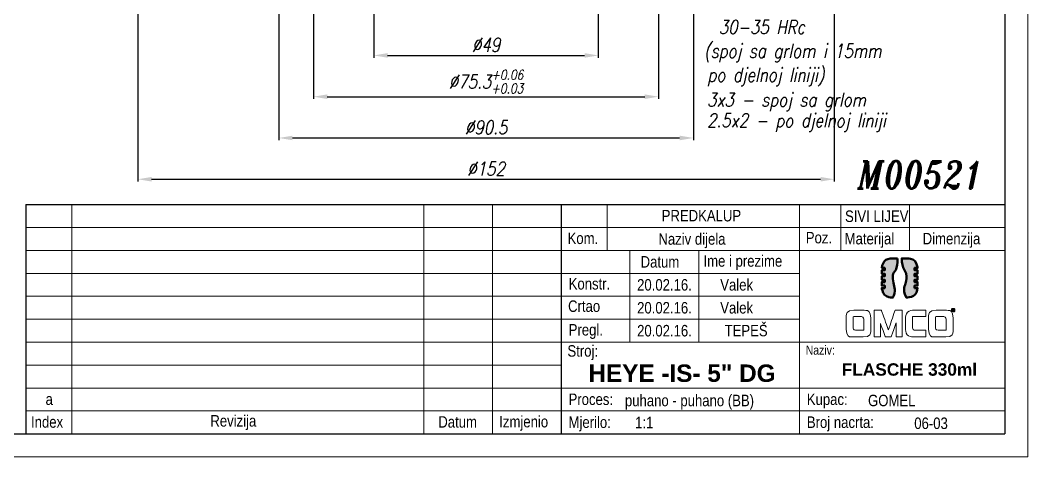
# Model space of a CAD drawing. Extents: x 176 to 1002, y 12 to 613.
# Drawn here: x 659.5 to 879.4, y 12.4 to 107.6 of the extents above; entities that cross this region are included whole.
import ezdxf

# ---------------------------------------------------------------- set-up
doc = ezdxf.new("R2010")
doc.units = 0
doc.header["$LTSCALE"] = 7
doc.header["$MEASUREMENT"] = 0
doc.layers.get('0').update_dxf_attribs({"linetype": 'CONTINUOUS', "lineweight": 15})
doc.layers.add('3', color=3, linetype='CONTINUOUS', lineweight=30)
doc.layers.add('4', color=5, linetype='CONTINUOUS', lineweight=50)
doc.styles.add('ITALICT', font='ITALICT.shx', dxfattribs={"width": 0.8, "height": 3})
doc.styles.get("Standard").update_dxf_attribs({"font": 'isocp.shx', "height": 3})
doc.styles.add('style2', font='swissc.ttf')
doc.dimstyles.get("Standard").update_dxf_attribs({"dimtxt": 3, "dimasz": 3, "dimexe": 0.5, "dimexo": 0.5, "dimgap": 0.8, "dimtad": 1, "dimdsep": 46, "dimtxsty": 'ITALICT', "dimcen": 0.09, "dimazin": 2, "dimtfac": 1, "dimtmove": 0, "dimatfit": 3, "dimfxl": 1, "dimtolj": 1, "dimtzin": 0, "dimarcsym": 0})

# ---------------------------------------------------------------- blocks, each defined once
blk = doc.blocks.new('*D31')
at = {"color": 0, "lineweight": -2, "transparency": 16777216}
for p, q in [((736.66, 132.02), (736.66, 99.39)), ((785.66, 132.02), (785.66, 99.39)), ((739.66, 99.89), (782.66, 99.89))]:
    blk.add_line(p, q, dxfattribs=at)
at = {"color": 0, "transparency": 16777216}
for points in [[(739.66, 100.39), (739.66, 99.39), (736.66, 99.89)], [(782.66, 100.39), (782.66, 99.39), (785.66, 99.89)]]:
    blk.add_solid(points, dxfattribs=at)
at = {"color": 0, "transparency": 16777216, "insert": (761.16, 102.19), "char_height": 3, "attachment_point": 5, "style": 'ITALICT'}
blk.add_mtext('\\A1;%%c49', dxfattribs=at)
blk = doc.blocks.new('*D48')
at = {"color": 0, "lineweight": -2, "transparency": 16777216}
for p, q in [((685.16, 120.72), (685.16, 72.39)), ((837.16, 120.72), (837.16, 72.39)), ((688.16, 72.89), (834.16, 72.89))]:
    blk.add_line(p, q, dxfattribs=at)
at = {"color": 0, "transparency": 16777216}
for points in [[(688.16, 73.39), (688.16, 72.39), (685.16, 72.89)], [(834.16, 73.39), (834.16, 72.39), (837.16, 72.89)]]:
    blk.add_solid(points, dxfattribs=at)
at = {"color": 0, "transparency": 16777216, "insert": (761.16, 75.19), "char_height": 3, "attachment_point": 5, "style": 'ITALICT'}
blk.add_mtext('\\A1;%%c152', dxfattribs=at)
blk = doc.blocks.new('*D56')
at = {"color": 0, "lineweight": -2, "transparency": 16777216}
for p, q in [((723.51, 117.72), (723.51, 90.39)), ((798.81, 117.72), (798.81, 90.39)), ((726.51, 90.89), (795.81, 90.89))]:
    blk.add_line(p, q, dxfattribs=at)
at = {"color": 0, "transparency": 16777216}
for points in [[(726.51, 91.39), (726.51, 90.39), (723.51, 90.89)], [(795.81, 91.39), (795.81, 90.39), (798.81, 90.89)]]:
    blk.add_solid(points, dxfattribs=at)
at = {"color": 0, "transparency": 16777216, "insert": (761.16, 94.18), "char_height": 3, "attachment_point": 5, "style": 'ITALICT'}
blk.add_mtext('\\A1;%%c75.3{}{\\H0.71x;\\C3;\\S+0.06^ +0.03;}', dxfattribs=at)
blk = doc.blocks.new('*D57')
at = {"color": 0, "lineweight": -2, "transparency": 16777216}
for p, q in [((715.91, 127.71), (715.91, 81.39)), ((806.41, 127.71), (806.41, 81.39)), ((718.91, 81.89), (803.41, 81.89))]:
    blk.add_line(p, q, dxfattribs=at)
at = {"color": 0, "transparency": 16777216}
for points in [[(718.91, 82.39), (718.91, 81.39), (715.91, 81.89)], [(803.41, 82.39), (803.41, 81.39), (806.41, 81.89)]]:
    blk.add_solid(points, dxfattribs=at)
at = {"color": 0, "transparency": 16777216, "insert": (761.16, 84.19), "char_height": 3, "attachment_point": 5, "style": 'ITALICT'}
blk.add_mtext('\\A1;%%c90.5', dxfattribs=at)

msp = doc.modelspace()

# ---------------------------------------------------------------- hatches: boundary and pattern name
at = {"layer": '4'}
h = msp.add_hatch(color=142, dxfattribs=at)
edge = h.paths.add_edge_path()
edge.add_spline(control_points=[(847.5353, 49.1713), (847.5353, 49.1713), (847.5353, 49.1713), (847.5353, 49.1713), (847.5353, 49.1713), (847.7579, 47.2017), (849.4978, 47.1003), (849.755, 47.1003), (849.755, 47.1003), (849.755, 47.1003), (849.948, 47.1004), (849.948, 47.1004), (849.948, 47.1004), (850.8616, 48.414), (849.9413, 50.3287), (849.9413, 51.6976), (849.9413, 51.6976), (849.9413, 52.7724), (850.8878, 53.0602), (850.9915, 55.6396), (850.9915, 55.6396), (849.8995, 55.6396), (849.8995, 55.6396), (849.8995, 55.6396), (848.0564, 55.6396), (847.6361, 54.2178), (847.5402, 53.5686)], knot_values=[0.8095238, 0.8095238, 0.8095238, 0.8095238, 0.80952381, 0.80952381, 0.80952381, 0.80952381, 0.85714286, 0.85714286, 0.85714286, 0.85714286, 0.9047619, 0.9047619, 0.9047619, 0.90476191, 0.95238095, 0.95238095, 0.95238095, 0.95238095, 1, 1, 1, 1.04761905, 1.04761905, 1.04761905, 1.04761905, 1.0952381, 1.0952381, 1.0952381, 1.0952381], degree=3, periodic=0)
edge.add_spline(control_points=[(847.5402, 53.5686), (847.5402, 53.5686), (848.1651, 53.5686), (848.1651, 53.5686)], knot_values=[0.0952381, 0.0952381, 0.0952381, 0.0952381, 0.14285714, 0.14285714, 0.14285714, 0.14285714], degree=3, periodic=0)
edge.add_spline(control_points=[(848.1651, 53.5686), (848.1651, 53.5686), (848.1651, 53.5686), (848.1651, 53.5686), (848.1651, 53.5686), (848.1651, 53.5686), (848.1651, 53.0457), (848.1651, 53.0457)], knot_values=[0.14285714, 0.14285714, 0.14285714, 0.14285714, 0.14285714, 0.14285714, 0.14285714, 0.14285714, 0.19047619, 0.19047619, 0.19047619, 0.19047619], degree=3, periodic=0)
edge.add_spline(control_points=[(848.1651, 53.0457), (848.1651, 53.0457), (848.1651, 53.0457), (848.1651, 53.0457), (848.1651, 53.0457), (848.1651, 53.0457), (847.5115, 53.0457), (847.5115, 53.0457)], knot_values=[0.19047619, 0.19047619, 0.19047619, 0.19047619, 0.19047619, 0.19047619, 0.19047619, 0.19047619, 0.23809523, 0.23809523, 0.23809523, 0.23809523], degree=3, periodic=0)
edge.add_spline(control_points=[(847.5115, 53.0457), (847.5115, 53.0457), (847.5115, 53.0457), (847.5115, 53.0457), (847.5115, 53.0457), (847.5115, 53.0457), (847.5115, 52.2772), (847.5115, 52.2772)], knot_values=[0.23809523, 0.23809523, 0.23809523, 0.23809523, 0.23809524, 0.23809524, 0.23809524, 0.23809524, 0.28571428, 0.28571428, 0.28571428, 0.28571428], degree=3, periodic=0)
edge.add_spline(control_points=[(847.5115, 52.2772), (847.5115, 52.2772), (847.5115, 52.2772), (847.5115, 52.2772), (847.5115, 52.2772), (847.5115, 52.2772), (848.1651, 52.2772), (848.1651, 52.2772)], knot_values=[0.28571428, 0.28571428, 0.28571428, 0.28571428, 0.28571429, 0.28571429, 0.28571429, 0.28571429, 0.33333333, 0.33333333, 0.33333333, 0.33333333], degree=3, periodic=0)
edge.add_spline(control_points=[(848.1651, 52.2772), (848.1651, 52.2772), (848.1651, 52.2772), (848.1651, 52.2772), (848.1651, 52.2772), (848.1651, 52.2772), (848.1651, 51.7542), (848.1651, 51.7542)], knot_values=[0.33333333, 0.33333333, 0.33333333, 0.33333333, 0.33333333, 0.33333333, 0.33333333, 0.33333333, 0.38095238, 0.38095238, 0.38095238, 0.38095238], degree=3, periodic=0)
edge.add_spline(control_points=[(848.1651, 51.7542), (848.1651, 51.7542), (848.1651, 51.7542), (848.1651, 51.7542), (848.1651, 51.7542), (848.1651, 51.7542), (847.5115, 51.7542), (847.5115, 51.7542)], knot_values=[0.38095238, 0.38095238, 0.38095238, 0.38095238, 0.38095238, 0.38095238, 0.38095238, 0.38095238, 0.42857143, 0.42857143, 0.42857143, 0.42857143], degree=3, periodic=0)
edge.add_spline(control_points=[(847.5115, 51.7542), (847.5115, 51.7542), (847.5115, 51.7542), (847.5115, 51.7542), (847.5115, 51.7542), (847.5115, 51.7542), (847.5115, 50.9857), (847.5115, 50.9857)], knot_values=[0.42857143, 0.42857143, 0.42857143, 0.42857143, 0.42857143, 0.42857143, 0.42857143, 0.42857143, 0.47619047, 0.47619047, 0.47619047, 0.47619047], degree=3, periodic=0)
edge.add_spline(control_points=[(847.5115, 50.9857), (847.5115, 50.9857), (847.5115, 50.9857), (847.5115, 50.9857), (847.5115, 50.9857), (847.5115, 50.9857), (848.1651, 50.9857), (848.1651, 50.9857)], knot_values=[0.47619047, 0.47619047, 0.47619047, 0.47619047, 0.47619048, 0.47619048, 0.47619048, 0.47619048, 0.52380952, 0.52380952, 0.52380952, 0.52380952], degree=3, periodic=0)
edge.add_spline(control_points=[(848.1651, 50.9857), (848.1651, 50.9857), (848.1651, 50.9857), (848.1651, 50.9857), (848.1651, 50.9857), (848.1651, 50.9857), (848.1651, 50.4628), (848.1651, 50.4628)], knot_values=[0.52380952, 0.52380952, 0.52380952, 0.52380952, 0.52380952, 0.52380952, 0.52380952, 0.52380952, 0.57142857, 0.57142857, 0.57142857, 0.57142857], degree=3, periodic=0)
edge.add_spline(control_points=[(848.1651, 50.4628), (848.1651, 50.4628), (848.1651, 50.4628), (848.1651, 50.4628), (848.1651, 50.4628), (848.1651, 50.4628), (847.5115, 50.4628), (847.5115, 50.4628)], knot_values=[0.57142857, 0.57142857, 0.57142857, 0.57142857, 0.57142857, 0.57142857, 0.57142857, 0.57142857, 0.61904761, 0.61904761, 0.61904761, 0.61904761], degree=3, periodic=0)
edge.add_spline(control_points=[(847.5115, 50.4628), (847.5115, 50.4628), (847.5115, 50.4628), (847.5115, 50.4628), (847.5115, 50.4628), (847.5115, 50.4628), (847.5115, 49.6942), (847.5115, 49.6942)], knot_values=[0.61904761, 0.61904761, 0.61904761, 0.61904761, 0.61904762, 0.61904762, 0.61904762, 0.61904762, 0.66666666, 0.66666666, 0.66666666, 0.66666666], degree=3, periodic=0)
edge.add_spline(control_points=[(847.5115, 49.6942), (847.5115, 49.6942), (847.5115, 49.6942), (847.5115, 49.6942), (847.5115, 49.6942), (847.5115, 49.6942), (848.1651, 49.6942), (848.1651, 49.6942)], knot_values=[0.66666666, 0.66666666, 0.66666666, 0.66666666, 0.66666667, 0.66666667, 0.66666667, 0.66666667, 0.71428571, 0.71428571, 0.71428571, 0.71428571], degree=3, periodic=0)
edge.add_spline(control_points=[(848.1651, 49.6942), (848.1651, 49.6942), (848.1651, 49.6942), (848.1651, 49.6942), (848.1651, 49.6942), (848.1651, 49.6942), (848.1651, 49.1713), (848.1651, 49.1713)], knot_values=[0.71428571, 0.71428571, 0.71428571, 0.71428571, 0.71428571, 0.71428571, 0.71428571, 0.71428572, 0.76190476, 0.76190476, 0.76190476, 0.76190476], degree=3, periodic=0)
edge.add_spline(control_points=[(848.1651, 49.1713), (848.1651, 49.1713), (848.1651, 49.1713), (848.1651, 49.1713), (848.1651, 49.1713), (848.1651, 49.1713), (847.5353, 49.1713), (847.5353, 49.1713)], knot_values=[0.76190476, 0.76190476, 0.76190476, 0.76190476, 0.76190476, 0.76190476, 0.76190476, 0.76190476, 0.8095238, 0.8095238, 0.8095238, 0.8095238], degree=3, periodic=0)
h = msp.add_hatch(color=253, dxfattribs=at)
edge = h.paths.add_edge_path()
edge.add_spline(control_points=[(854.7028, 50.9857), (854.7028, 50.9857), (854.7028, 50.9857), (854.7028, 50.9857), (854.7028, 50.9857), (854.7028, 50.9857), (855.3565, 50.9857), (855.3565, 50.9857)], knot_values=[0.23809524, 0.23809524, 0.23809524, 0.23809524, 0.23809524, 0.23809524, 0.23809524, 0.23809524, 0.28571428, 0.28571428, 0.28571428, 0.28571428], degree=3, periodic=0)
edge.add_spline(control_points=[(855.3565, 50.9857), (855.3565, 50.9857), (855.3565, 50.9857), (855.3565, 50.9857), (855.3565, 50.9857), (855.3565, 50.9857), (855.3565, 51.7542), (855.3565, 51.7542)], knot_values=[0.28571428, 0.28571428, 0.28571428, 0.28571428, 0.28571429, 0.28571429, 0.28571429, 0.28571429, 0.33333333, 0.33333333, 0.33333333, 0.33333333], degree=3, periodic=0)
edge.add_spline(control_points=[(855.3565, 51.7542), (855.3565, 51.7542), (855.3565, 51.7542), (855.3565, 51.7542), (855.3565, 51.7542), (855.3565, 51.7542), (854.7028, 51.7542), (854.7028, 51.7542)], knot_values=[0.33333333, 0.33333333, 0.33333333, 0.33333333, 0.33333333, 0.33333333, 0.33333333, 0.33333333, 0.38095237, 0.38095237, 0.38095237, 0.38095237], degree=3, periodic=0)
edge.add_spline(control_points=[(854.7028, 51.7542), (854.7028, 51.7542), (854.7028, 51.7542), (854.7028, 51.7542), (854.7028, 51.7542), (854.7028, 51.7542), (854.7028, 52.2772), (854.7028, 52.2772)], knot_values=[0.38095237, 0.38095237, 0.38095237, 0.38095237, 0.38095238, 0.38095238, 0.38095238, 0.38095238, 0.42857143, 0.42857143, 0.42857143, 0.42857143], degree=3, periodic=0)
edge.add_spline(control_points=[(854.7028, 52.2772), (854.7028, 52.2772), (854.7028, 52.2772), (854.7028, 52.2772), (854.7028, 52.2772), (854.7028, 52.2772), (855.3565, 52.2772), (855.3565, 52.2772)], knot_values=[0.42857143, 0.42857143, 0.42857143, 0.42857143, 0.42857143, 0.42857143, 0.42857143, 0.42857143, 0.47619047, 0.47619047, 0.47619047, 0.47619047], degree=3, periodic=0)
edge.add_spline(control_points=[(855.3565, 52.2772), (855.3565, 52.2772), (855.3565, 52.2772), (855.3565, 52.2772), (855.3565, 52.2772), (855.3565, 52.2772), (855.3565, 53.0457), (855.3565, 53.0457)], knot_values=[0.47619047, 0.47619047, 0.47619047, 0.47619047, 0.47619048, 0.47619048, 0.47619048, 0.47619048, 0.52380952, 0.52380952, 0.52380952, 0.52380952], degree=3, periodic=0)
edge.add_spline(control_points=[(855.3565, 53.0457), (855.3565, 53.0457), (855.3565, 53.0457), (855.3565, 53.0457), (855.3565, 53.0457), (855.3565, 53.0457), (854.7028, 53.0457), (854.7028, 53.0457)], knot_values=[0.52380952, 0.52380952, 0.52380952, 0.52380952, 0.52380952, 0.52380952, 0.52380952, 0.52380952, 0.57142857, 0.57142857, 0.57142857, 0.57142857], degree=3, periodic=0)
edge.add_spline(control_points=[(854.7028, 53.0457), (854.7028, 53.0457), (854.7028, 53.0457), (854.7028, 53.0457), (854.7028, 53.0457), (854.7028, 53.0457), (854.7028, 53.5686), (854.7028, 53.5686)], knot_values=[0.57142857, 0.57142857, 0.57142857, 0.57142857, 0.57142857, 0.57142857, 0.57142857, 0.57142857, 0.61904761, 0.61904761, 0.61904761, 0.61904761], degree=3, periodic=0)
edge.add_spline(control_points=[(854.7028, 53.5686), (854.7028, 53.5686), (854.7028, 53.5686), (854.7028, 53.5686), (854.7028, 53.5686), (854.7028, 53.5686), (855.3307, 53.5686), (855.3307, 53.5686)], knot_values=[0.61904761, 0.61904761, 0.61904761, 0.61904761, 0.61904762, 0.61904762, 0.61904762, 0.61904762, 0.66666666, 0.66666666, 0.66666666, 0.66666666], degree=3, periodic=0)
edge.add_spline(control_points=[(855.3307, 53.5686), (855.3307, 53.5686), (855.3307, 53.5686), (855.3307, 53.5686), (855.3307, 53.5686), (855.1008, 55.5252), (853.3695, 55.6396), (853.113, 55.6396), (853.113, 55.6396), (853.113, 55.6396), (851.8761, 55.6396), (851.8761, 55.6396)], knot_values=[0.66666666, 0.66666666, 0.66666666, 0.66666666, 0.66666667, 0.66666667, 0.66666667, 0.66666667, 0.71428571, 0.71428571, 0.71428571, 0.71428572, 0.76190476, 0.76190476, 0.76190476, 0.76190476], degree=3, periodic=0)
edge.add_spline(control_points=[(851.8761, 55.6396), (851.8761, 55.6396), (851.8761, 55.6396), (851.8761, 55.6396), (851.8761, 55.6396), (851.9799, 53.0602), (852.9268, 52.7724), (852.9268, 51.6976), (852.9268, 51.6976), (852.9268, 50.3287), (852.0064, 48.414), (852.92, 47.1003), (852.92, 47.1003), (852.92, 47.1003), (852.9827, 47.1004), (852.9827, 47.1004), (852.9827, 47.1004), (854.8258, 47.1004), (855.2375, 48.522), (855.3296, 49.1713)], knot_values=[0.76190476, 0.76190476, 0.76190476, 0.76190476, 0.76190476, 0.76190476, 0.76190476, 0.76190476, 0.80952381, 0.80952381, 0.80952381, 0.80952381, 0.85714286, 0.85714286, 0.85714286, 0.85714286, 0.9047619, 0.9047619, 0.9047619, 0.90476191, 0.95238095, 0.95238095, 0.95238095, 0.95238095], degree=3, periodic=0)
edge.add_spline(control_points=[(855.3296, 49.1713), (855.3296, 49.1713), (854.7028, 49.1713), (854.7028, 49.1713), (854.7028, 49.1713), (854.7028, 49.6942), (854.7028, 49.6942)], knot_values=[0.95238095, 0.95238095, 0.95238095, 0.95238095, 1, 1, 1, 1.04761905, 1.04761905, 1.04761905, 1.04761905], degree=3, periodic=0)
edge.add_spline(control_points=[(854.7028, 49.6942), (854.7028, 49.6942), (854.7028, 49.6942), (854.7028, 49.6942), (854.7028, 49.6942), (854.7028, 49.6942), (855.3565, 49.6942), (855.3565, 49.6942)], knot_values=[0.04761905, 0.04761905, 0.04761905, 0.04761905, 0.04761905, 0.04761905, 0.04761905, 0.04761905, 0.09523809, 0.09523809, 0.09523809, 0.09523809], degree=3, periodic=0)
edge.add_spline(control_points=[(855.3565, 49.6942), (855.3565, 49.6942), (855.3565, 49.6942), (855.3565, 49.6942), (855.3565, 49.6942), (855.3565, 49.6942), (855.3565, 50.4628), (855.3565, 50.4628)], knot_values=[0.09523809, 0.09523809, 0.09523809, 0.09523809, 0.0952381, 0.0952381, 0.0952381, 0.0952381, 0.14285714, 0.14285714, 0.14285714, 0.14285714], degree=3, periodic=0)
edge.add_spline(control_points=[(855.3565, 50.4628), (855.3565, 50.4628), (855.3565, 50.4628), (855.3565, 50.4628), (855.3565, 50.4628), (855.3565, 50.4628), (854.7028, 50.4628), (854.7028, 50.4628)], knot_values=[0.14285714, 0.14285714, 0.14285714, 0.14285714, 0.14285714, 0.14285714, 0.14285714, 0.14285714, 0.19047619, 0.19047619, 0.19047619, 0.19047619], degree=3, periodic=0)
edge.add_spline(control_points=[(854.7028, 50.4628), (854.7028, 50.4628), (854.7028, 50.4628), (854.7028, 50.4628), (854.7028, 50.4628), (854.7028, 50.4628), (854.7028, 50.9857), (854.7028, 50.9857)], knot_values=[0.19047619, 0.19047619, 0.19047619, 0.19047619, 0.19047619, 0.19047619, 0.19047619, 0.19047619, 0.23809524, 0.23809524, 0.23809524, 0.23809524], degree=3, periodic=0)

# ---------------------------------------------------------------- linework, layer by layer
for p, q in [((879.4079, 612.9628), (879.4079, 12.3608)), ((670.7242, 67.3608), (670.7242, 17.3608)), ((747.5661, 67.3608), (747.5661, 17.3608)), ((762.5661, 67.3608), (762.5661, 17.3608)), ((787.5661, 67.3608), (787.5661, 57.3608)), ((829.5661, 67.3608), (829.5661, 17.3608)), ((838.5661, 67.3608), (838.5661, 57.3608)), ((853.5661, 67.3608), (853.5661, 57.3608)), ((660.7242, 62.3608), (874.4079, 62.3608)), ((874.4079, 57.3608), (660.7242, 57.3608)), ((792.5661, 57.3608), (792.5661, 37.3608)), ((807.5661, 57.3608), (807.5661, 37.3608)), ((660.7242, 52.3608), (829.5661, 52.3608)), ((660.7242, 47.3608), (829.5661, 47.3608)), ((660.7242, 42.3608), (829.5661, 42.3608)), ((660.7242, 37.3608), (874.4079, 37.3608)), ((777.5661, 32.3608), (660.7242, 32.3608)), ((660.7242, 27.3608), (874.4079, 27.3608)), ((660.7242, 22.3608), (874.4079, 22.3608)), ((459.4079, 12.3608), (879.4079, 12.3608))]:
    msp.add_line(p, q)
for points, knots in [([(843.5008, 38.5001), (843.5008, 38.5001), (841.3031, 38.5001), (841.3031, 38.5001), (841.3031, 38.5001), (841.1159, 38.5001), (839.7756, 38.5787), (839.7756, 40.205), (839.7756, 40.205), (839.7756, 40.205), (839.7756, 42.6884), (839.7756, 42.6884), (839.7756, 42.6884), (839.7756, 42.6884), (839.7756, 44.3144), (841.4016, 44.3144), (841.4016, 44.3144), (841.4016, 44.3144), (843.5894, 44.3144), (843.5894, 44.3144), (843.5894, 44.3144), (843.7767, 44.3144), (845.117, 44.2257), (845.117, 42.5996), (845.117, 42.5996), (845.117, 42.5996), (845.117, 40.1262), (845.117, 40.1262), (845.117, 40.1262), (845.117, 40.1262), (845.1268, 38.5001), (843.5008, 38.5001)], [0, 0, 0, 0, 0.125, 0.125, 0.125, 0.1875, 0.25, 0.25, 0.25, 0.3125, 0.375, 0.375, 0.375, 0.4375, 0.5, 0.5, 0.5, 0.5625, 0.625, 0.625, 0.625, 0.6875, 0.75, 0.75, 0.75, 0.8125, 0.875, 0.875, 0.875, 0.9375, 1, 1, 1, 1]), ([(850.6553, 38.5001), (850.6553, 38.5001), (850.6553, 41.5452), (850.6553, 41.5452), (850.6553, 41.5452), (850.6553, 41.5452), (849.5911, 38.5001), (849.5911, 38.5001), (849.5911, 38.5001), (849.5911, 38.5001), (848.3099, 38.5001), (848.3099, 38.5001), (848.3099, 38.5001), (848.3099, 38.5001), (847.226, 41.4074), (847.226, 41.4074), (847.226, 41.4074), (847.226, 41.4074), (847.226, 38.5001), (847.226, 38.5001), (847.226, 38.5001), (847.226, 38.5001), (845.856, 38.5001), (845.856, 38.5001), (845.856, 38.5001), (845.856, 38.5001), (845.856, 44.3144), (845.856, 44.3144), (845.856, 44.3144), (845.856, 44.3144), (847.4426, 44.3144), (847.4426, 44.3144), (847.4426, 44.3144), (847.4426, 44.3144), (848.97, 40.0275), (848.97, 40.0275), (848.97, 40.0275), (848.97, 40.0275), (850.4287, 44.3144), (850.4287, 44.3144), (850.4287, 44.3144), (850.4287, 44.3144), (851.9859, 44.3144), (851.9859, 44.3144), (851.9859, 44.3144), (851.9859, 44.3144), (851.9859, 38.5001), (851.9859, 38.5001), (851.9859, 38.5001), (851.9859, 38.5001), (850.6553, 38.5001), (850.6553, 38.5001)], [0, 0, 0, 0, 0.07692308, 0.07692308, 0.07692308, 0.11538462, 0.15384615, 0.15384615, 0.15384615, 0.19230769, 0.23076923, 0.23076923, 0.23076923, 0.26923077, 0.30769231, 0.30769231, 0.30769231, 0.34615385, 0.38461538, 0.38461538, 0.38461538, 0.42307692, 0.46153846, 0.46153846, 0.46153846, 0.5, 0.53846154, 0.53846154, 0.53846154, 0.57692308, 0.61538462, 0.61538462, 0.61538462, 0.65384615, 0.69230769, 0.69230769, 0.69230769, 0.73076923, 0.76923077, 0.76923077, 0.76923077, 0.80769231, 0.84615385, 0.84615385, 0.84615385, 0.88461538, 0.92307692, 0.92307692, 0.92307692, 0.96153846, 1, 1, 1, 1]), ([(857.1106, 39.9781), (857.1106, 39.9781), (854.7746, 39.9781), (854.7746, 39.9781), (854.7746, 39.9781), (854.203, 39.9781), (854.203, 40.6386), (854.203, 40.6386), (854.203, 40.6386), (854.203, 40.6386), (854.203, 42.7376), (854.203, 42.7376), (854.203, 42.7376), (854.203, 42.9248), (854.3903, 42.9347), (854.3903, 42.9347), (854.3903, 42.9347), (854.3903, 42.9347), (857.1106, 42.9347), (857.1106, 42.9347), (857.1106, 42.9347), (857.1106, 42.9347), (857.1106, 44.3144), (857.1106, 44.3144), (857.1106, 44.3144), (857.1106, 44.3144), (854.3511, 44.3144), (854.3511, 44.3144), (854.3511, 44.3144), (852.725, 44.3144), (852.725, 42.6884), (852.725, 42.6884), (852.725, 42.6884), (852.725, 42.6884), (852.725, 40.205), (852.725, 40.205), (852.725, 40.205), (852.725, 38.5787), (854.0652, 38.5001), (854.2523, 38.5001), (854.2523, 38.5001), (854.2523, 38.5001), (857.1106, 38.5001), (857.1106, 38.5001), (857.1106, 38.5001), (857.1106, 38.5001), (857.1106, 39.9781), (857.1106, 39.9781)], [0, 0, 0, 0, 0.08333333, 0.08333333, 0.08333333, 0.125, 0.16666667, 0.16666667, 0.16666667, 0.20833333, 0.25, 0.25, 0.25, 0.29166667, 0.33333333, 0.33333333, 0.33333333, 0.375, 0.41666667, 0.41666667, 0.41666667, 0.45833333, 0.5, 0.5, 0.5, 0.54166667, 0.58333333, 0.58333333, 0.58333333, 0.625, 0.66666667, 0.66666667, 0.66666667, 0.70833333, 0.75, 0.75, 0.75, 0.79166667, 0.83333333, 0.83333333, 0.83333333, 0.875, 0.91666667, 0.91666667, 0.91666667, 0.95833333, 1, 1, 1, 1]), ([(861.476, 38.5001), (861.476, 38.5001), (859.2784, 38.5001), (859.2784, 38.5001), (859.2784, 38.5001), (859.0912, 38.5001), (857.7511, 38.5787), (857.7511, 40.205), (857.7511, 40.205), (857.7511, 40.205), (857.7511, 42.6884), (857.7511, 42.6884), (857.7511, 42.6884), (857.7511, 42.6884), (857.7511, 44.3144), (859.377, 44.3144), (859.377, 44.3144), (859.377, 44.3144), (861.5648, 44.3144), (861.5648, 44.3144), (861.5648, 44.3144), (861.752, 44.3144), (863.0923, 44.2257), (863.0923, 42.5996), (863.0923, 42.5996), (863.0923, 42.5996), (863.0923, 40.1262), (863.0923, 40.1262), (863.0923, 40.1262), (863.0923, 40.1262), (863.102, 38.5001), (861.476, 38.5001)], [0, 0, 0, 0, 0.125, 0.125, 0.125, 0.1875, 0.25, 0.25, 0.25, 0.3125, 0.375, 0.375, 0.375, 0.4375, 0.5, 0.5, 0.5, 0.5625, 0.625, 0.625, 0.625, 0.6875, 0.75, 0.75, 0.75, 0.8125, 0.875, 0.875, 0.875, 0.9375, 1, 1, 1, 1]), ([(863.1155, 43.9454), (862.899, 43.9454), (862.7233, 44.1213), (862.7233, 44.3376), (862.7233, 44.3376), (862.7233, 44.5541), (862.899, 44.7299), (863.1155, 44.7299), (863.1155, 44.7299), (863.3319, 44.7299), (863.5077, 44.5541), (863.5077, 44.3376), (863.5077, 44.3376), (863.5077, 44.1213), (863.3319, 43.9454), (863.1155, 43.9454)], [0, 0, 0, 0, 0.25, 0.25, 0.25, 0.375, 0.5, 0.5, 0.5, 0.625, 0.75, 0.75, 0.75, 0.875, 1, 1, 1, 1]), ([(863.1155, 44.6435), (862.9478, 44.6435), (862.8098, 44.5054), (862.8098, 44.3376), (862.8098, 44.3376), (862.8098, 44.17), (862.9478, 44.0321), (863.1155, 44.0321), (863.1155, 44.0321), (863.2833, 44.0321), (863.4213, 44.17), (863.4213, 44.3376), (863.4213, 44.3376), (863.4213, 44.5054), (863.2833, 44.6435), (863.1155, 44.6435)], [0, 0, 0, 0, 0.25, 0.25, 0.25, 0.375, 0.5, 0.5, 0.5, 0.625, 0.75, 0.75, 0.75, 0.875, 1, 1, 1, 1]), ([(863.2047, 44.2701), (863.2047, 44.2701), (863.286, 44.1458), (863.286, 44.1458), (863.286, 44.1458), (863.286, 44.1458), (863.1777, 44.1458), (863.1777, 44.1458), (863.1777, 44.1458), (863.1777, 44.1458), (863.1101, 44.2566), (863.1101, 44.2566), (863.1101, 44.2566), (863.1101, 44.2566), (863.0667, 44.2566), (863.0667, 44.2566), (863.0667, 44.2566), (863.0667, 44.2566), (863.0667, 44.1458), (863.0667, 44.1458), (863.0667, 44.1458), (863.0667, 44.1458), (862.9694, 44.1458), (862.9694, 44.1458), (862.9694, 44.1458), (862.9694, 44.1458), (862.9694, 44.5433), (862.9694, 44.5433), (862.9694, 44.5433), (862.9694, 44.5433), (863.1425, 44.5433), (863.1425, 44.5433), (863.1425, 44.5433), (863.175, 44.5433), (863.2941, 44.5433), (863.2941, 44.4), (863.2941, 44.4), (863.2941, 44.3244), (863.2482, 44.2866), (863.2047, 44.2701)], [0, 0, 0, 0, 0.1, 0.1, 0.1, 0.15, 0.2, 0.2, 0.2, 0.25, 0.3, 0.3, 0.3, 0.35, 0.4, 0.4, 0.4, 0.45, 0.5, 0.5, 0.5, 0.55, 0.6, 0.6, 0.6, 0.65, 0.7, 0.7, 0.7, 0.75, 0.8, 0.8, 0.8, 0.85, 0.9, 0.9, 0.9, 0.95, 1, 1, 1, 1]), ([(863.1182, 44.4595), (863.1182, 44.4595), (863.0667, 44.4595), (863.0667, 44.4595), (863.0667, 44.4595), (863.0667, 44.4595), (863.0667, 44.3352), (863.0667, 44.3352), (863.0667, 44.3352), (863.0667, 44.3352), (863.1182, 44.3352), (863.1182, 44.3352), (863.1182, 44.3352), (863.1696, 44.3352), (863.1911, 44.3541), (863.1911, 44.4), (863.1911, 44.4), (863.1911, 44.446), (863.1696, 44.4595), (863.1182, 44.4595)], [0, 0, 0, 0, 0.2, 0.2, 0.2, 0.3, 0.4, 0.4, 0.4, 0.5, 0.6, 0.6, 0.6, 0.7, 0.8, 0.8, 0.8, 0.9, 1, 1, 1, 1]), ([(843.6387, 42.2647), (843.6387, 42.2647), (843.6387, 42.9347), (843.0671, 42.9347), (843.0671, 42.9347), (843.0671, 42.9347), (841.4411, 42.9347), (841.4411, 42.9347), (841.4411, 42.9347), (841.4411, 42.9347), (841.2539, 42.9248), (841.2539, 42.7376), (841.2539, 42.7376), (841.2539, 42.7376), (841.2539, 40.6386), (841.2539, 40.6386), (841.2539, 40.6386), (841.2539, 40.6386), (841.2539, 39.9781), (841.8255, 39.9781), (841.8255, 39.9781), (841.8255, 39.9781), (843.4515, 39.9781), (843.4515, 39.9781), (843.4515, 39.9781), (843.4515, 39.9781), (843.6387, 39.9781), (843.6387, 40.1655), (843.6387, 40.1655), (843.6387, 40.1655), (843.6387, 42.2647), (843.6387, 42.2647)], [0, 0, 0, 0, 0.125, 0.125, 0.125, 0.1875, 0.25, 0.25, 0.25, 0.3125, 0.375, 0.375, 0.375, 0.4375, 0.5, 0.5, 0.5, 0.5625, 0.625, 0.625, 0.625, 0.6875, 0.75, 0.75, 0.75, 0.8125, 0.875, 0.875, 0.875, 0.9375, 1, 1, 1, 1]), ([(861.614, 42.2647), (861.614, 42.2647), (861.614, 42.9347), (861.0423, 42.9347), (861.0423, 42.9347), (861.0423, 42.9347), (859.4165, 42.9347), (859.4165, 42.9347), (859.4165, 42.9347), (859.4165, 42.9347), (859.229, 42.9248), (859.229, 42.7376), (859.229, 42.7376), (859.229, 42.7376), (859.229, 40.6386), (859.229, 40.6386), (859.229, 40.6386), (859.229, 40.6386), (859.229, 39.9781), (859.8008, 39.9781), (859.8008, 39.9781), (859.8008, 39.9781), (861.4268, 39.9781), (861.4268, 39.9781), (861.4268, 39.9781), (861.4268, 39.9781), (861.614, 39.9781), (861.614, 40.1655), (861.614, 40.1655), (861.614, 40.1655), (861.614, 42.2647), (861.614, 42.2647)], [0, 0, 0, 0, 0.125, 0.125, 0.125, 0.1875, 0.25, 0.25, 0.25, 0.3125, 0.375, 0.375, 0.375, 0.4375, 0.5, 0.5, 0.5, 0.5625, 0.625, 0.625, 0.625, 0.6875, 0.75, 0.75, 0.75, 0.8125, 0.875, 0.875, 0.875, 0.9375, 1, 1, 1, 1])]:
    msp.add_open_spline(points, degree=3, knots=knots)
at = {"layer": '3'}
for p, q in [((874.4079, 607.9628), (874.4079, 17.3608)), ((660.7242, 67.3608), (874.4079, 67.3608)), ((660.7242, 67.3608), (660.7242, 17.3608)), ((777.5661, 67.3608), (777.5661, 17.3608)), ((874.4079, 67.3608), (874.4079, 17.3608)), ((479.4079, 17.3608), (874.4079, 17.3608)), ((660.7242, 17.3608), (874.4079, 17.3608))]:
    msp.add_line(p, q, dxfattribs=at)
at = {"layer": '4', "color": 142}
msp.add_open_spline([(850.9915, 55.6396), (850.9915, 55.6396), (849.8995, 55.6396), (849.8995, 55.6396), (849.8995, 55.6396), (848.0564, 55.6396), (847.6361, 54.2178), (847.5402, 53.5686), (847.5402, 53.5686), (847.5402, 53.5686), (848.1651, 53.5686), (848.1651, 53.5686), (848.1651, 53.5686), (848.1651, 53.5686), (848.1651, 53.0457), (848.1651, 53.0457), (848.1651, 53.0457), (848.1651, 53.0457), (847.5115, 53.0457), (847.5115, 53.0457), (847.5115, 53.0457), (847.5115, 53.0457), (847.5115, 52.2772), (847.5115, 52.2772), (847.5115, 52.2772), (847.5115, 52.2772), (848.1651, 52.2772), (848.1651, 52.2772), (848.1651, 52.2772), (848.1651, 52.2772), (848.1651, 51.7542), (848.1651, 51.7542), (848.1651, 51.7542), (848.1651, 51.7542), (847.5115, 51.7542), (847.5115, 51.7542), (847.5115, 51.7542), (847.5115, 51.7542), (847.5115, 50.9857), (847.5115, 50.9857), (847.5115, 50.9857), (847.5115, 50.9857), (848.1651, 50.9857), (848.1651, 50.9857), (848.1651, 50.9857), (848.1651, 50.9857), (848.1651, 50.4628), (848.1651, 50.4628), (848.1651, 50.4628), (848.1651, 50.4628), (847.5115, 50.4628), (847.5115, 50.4628), (847.5115, 50.4628), (847.5115, 50.4628), (847.5115, 49.6942), (847.5115, 49.6942), (847.5115, 49.6942), (847.5115, 49.6942), (848.1651, 49.6942), (848.1651, 49.6942), (848.1651, 49.6942), (848.1651, 49.6942), (848.1651, 49.1713), (848.1651, 49.1713), (848.1651, 49.1713), (848.1651, 49.1713), (847.5353, 49.1713), (847.5353, 49.1713), (847.5353, 49.1713), (847.7579, 47.2017), (849.4978, 47.1003), (849.755, 47.1003), (849.755, 47.1003), (849.755, 47.1003), (849.948, 47.1004), (849.948, 47.1004), (849.948, 47.1004), (850.8616, 48.414), (849.9413, 50.3287), (849.9413, 51.6976), (849.9413, 51.6976), (849.9413, 52.7724), (850.8878, 53.0602), (850.9915, 55.6396)], degree=3, knots=[0, 0, 0, 0, 0.04761905, 0.04761905, 0.04761905, 0.07142857, 0.0952381, 0.0952381, 0.0952381, 0.11904762, 0.14285714, 0.14285714, 0.14285714, 0.16666667, 0.19047619, 0.19047619, 0.19047619, 0.21428571, 0.23809524, 0.23809524, 0.23809524, 0.26190476, 0.28571429, 0.28571429, 0.28571429, 0.30952381, 0.33333333, 0.33333333, 0.33333333, 0.35714286, 0.38095238, 0.38095238, 0.38095238, 0.4047619, 0.42857143, 0.42857143, 0.42857143, 0.45238095, 0.47619048, 0.47619048, 0.47619048, 0.5, 0.52380952, 0.52380952, 0.52380952, 0.54761905, 0.57142857, 0.57142857, 0.57142857, 0.5952381, 0.61904762, 0.61904762, 0.61904762, 0.64285714, 0.66666667, 0.66666667, 0.66666667, 0.69047619, 0.71428571, 0.71428571, 0.71428571, 0.73809524, 0.76190476, 0.76190476, 0.76190476, 0.78571429, 0.80952381, 0.80952381, 0.80952381, 0.83333333, 0.85714286, 0.85714286, 0.85714286, 0.88095238, 0.9047619, 0.9047619, 0.9047619, 0.92857143, 0.95238095, 0.95238095, 0.95238095, 0.97619048, 1, 1, 1, 1], dxfattribs=at)
at = {"layer": '4', "color": 253}
msp.add_open_spline([(854.7028, 49.1713), (854.7028, 49.1713), (854.7028, 49.6942), (854.7028, 49.6942), (854.7028, 49.6942), (854.7028, 49.6942), (855.3565, 49.6942), (855.3565, 49.6942), (855.3565, 49.6942), (855.3565, 49.6942), (855.3565, 50.4628), (855.3565, 50.4628), (855.3565, 50.4628), (855.3565, 50.4628), (854.7028, 50.4628), (854.7028, 50.4628), (854.7028, 50.4628), (854.7028, 50.4628), (854.7028, 50.9857), (854.7028, 50.9857), (854.7028, 50.9857), (854.7028, 50.9857), (855.3565, 50.9857), (855.3565, 50.9857), (855.3565, 50.9857), (855.3565, 50.9857), (855.3565, 51.7542), (855.3565, 51.7542), (855.3565, 51.7542), (855.3565, 51.7542), (854.7028, 51.7542), (854.7028, 51.7542), (854.7028, 51.7542), (854.7028, 51.7542), (854.7028, 52.2772), (854.7028, 52.2772), (854.7028, 52.2772), (854.7028, 52.2772), (855.3565, 52.2772), (855.3565, 52.2772), (855.3565, 52.2772), (855.3565, 52.2772), (855.3565, 53.0457), (855.3565, 53.0457), (855.3565, 53.0457), (855.3565, 53.0457), (854.7028, 53.0457), (854.7028, 53.0457), (854.7028, 53.0457), (854.7028, 53.0457), (854.7028, 53.5686), (854.7028, 53.5686), (854.7028, 53.5686), (854.7028, 53.5686), (855.3307, 53.5686), (855.3307, 53.5686), (855.3307, 53.5686), (855.1008, 55.5252), (853.3695, 55.6396), (853.113, 55.6396), (853.113, 55.6396), (853.113, 55.6396), (851.8761, 55.6396), (851.8761, 55.6396), (851.8761, 55.6396), (851.9799, 53.0602), (852.9268, 52.7724), (852.9268, 51.6976), (852.9268, 51.6976), (852.9268, 50.3287), (852.0064, 48.414), (852.92, 47.1003), (852.92, 47.1003), (852.92, 47.1003), (852.9827, 47.1004), (852.9827, 47.1004), (852.9827, 47.1004), (854.8258, 47.1004), (855.2375, 48.522), (855.3296, 49.1713), (855.3296, 49.1713), (855.3296, 49.1713), (854.7028, 49.1713), (854.7028, 49.1713)], degree=3, knots=[0, 0, 0, 0, 0.04761905, 0.04761905, 0.04761905, 0.07142857, 0.0952381, 0.0952381, 0.0952381, 0.11904762, 0.14285714, 0.14285714, 0.14285714, 0.16666667, 0.19047619, 0.19047619, 0.19047619, 0.21428571, 0.23809524, 0.23809524, 0.23809524, 0.26190476, 0.28571429, 0.28571429, 0.28571429, 0.30952381, 0.33333333, 0.33333333, 0.33333333, 0.35714286, 0.38095238, 0.38095238, 0.38095238, 0.4047619, 0.42857143, 0.42857143, 0.42857143, 0.45238095, 0.47619048, 0.47619048, 0.47619048, 0.5, 0.52380952, 0.52380952, 0.52380952, 0.54761905, 0.57142857, 0.57142857, 0.57142857, 0.5952381, 0.61904762, 0.61904762, 0.61904762, 0.64285714, 0.66666667, 0.66666667, 0.66666667, 0.69047619, 0.71428571, 0.71428571, 0.71428571, 0.73809524, 0.76190476, 0.76190476, 0.76190476, 0.78571429, 0.80952381, 0.80952381, 0.80952381, 0.83333333, 0.85714286, 0.85714286, 0.85714286, 0.88095238, 0.9047619, 0.9047619, 0.9047619, 0.92857143, 0.95238095, 0.95238095, 0.95238095, 0.97619048, 1, 1, 1, 1], dxfattribs=at)

# ---------------------------------------------------------------- texts
at = {"style": 'ITALICT', "width": 0.8}
for s, height, p in [('30-35 HRc', 3, (811.9418, 104.5712)), ('(spoj sa grlom i 15mm', 3, (808.7384, 99.3986)), ('po djelnoj liniji)', 3, (809.4709, 94.1671)), ('3x3 - spoj sa grlom', 3, (809.3876, 88.7338)), ('2.5x2 - po djelnoj liniji', 3, (809.3876, 84.2264)), ('M00521', 6, (842.253, 70.8669))]:
    msp.add_text(s, height=height, dxfattribs=at).set_placement(p)
at = {"style": 'style2'}
for s, height, p in [('PREDKALUP', 2.5, (799.4918, 63.7009)), ('SIVI LIJEV', 2.5, (839.5062, 63.5764)), ('Kom.', 2.5, (778.9502, 58.7656)), ('Naziv dijela', 2.5, (798.7784, 58.6145)), ('Poz.', 2.5, (830.9449, 58.9111)), ('Materijal', 2.5, (839.4208, 58.6893)), ('Dimenzija', 2.5, (856.4605, 58.6939)), ('Datum', 2.5, (794.8904, 53.6315)), ('Ime i prezime', 2.5, (808.6141, 53.8195)), ('Konstr.', 2.5, (779.1923, 48.8457)), ('20.02.16.', 2.5, (794.1251, 48.6153)), ('Valek', 2.5, (812.2678, 48.6153)), ('Crtao', 2.5, (779.0592, 43.9627)), ('Valek', 2.5, (812.2678, 43.6153)), ('20.02.16.', 2.5, (794.1251, 43.6153)), ('TEPEŠ', 2.5, (813.2269, 38.6413)), ('Pregl.', 2.5, (779.1923, 38.8139)), ('20.02.16.', 2.5, (794.1251, 38.6153)), ('Stroj:', 2.5, (778.92, 34.2054)), ('Naziv:', 2, (830.92, 34.6327)), ('a', 2.5, (665.0155, 23.6746)), ('Proces:', 2.5, (779.1621, 23.6652)), ('puhano - puhano (BB)', 2.5, (791.468, 23.3964)), ('Kupac:', 2.5, (831.1621, 23.6652)), ('GOMEL', 2.5, (844.5292, 23.3964)), ('Index', 2.5, (661.8403, 18.7091)), ('Revizija', 2.5, (700.9856, 18.9547)), ('Datum', 2.5, (750.7343, 18.7264)), ('Izmjenio', 2.5, (764.0408, 18.7843)), ('Mjerilo:', 2.5, (779.1621, 18.6652)), ('1:1', 2.5, (793.6861, 18.5892)), ('Broj nacrta:', 2.5, (831.1751, 18.6622)), ('06-03', 2.5, (854.6182, 18.4308))]:
    msp.add_text(s, height=height, dxfattribs=at).set_placement(p)
at = {"attachment_point": 1}
for s, insert, char_height, width in [('{\\fArial|b1|i0|c238|p34;HEYE -IS- 5" DG}', (783.4938, 32.501), 3.8, 41.554304), ('{\\fArial|b1|i0|c238|p34;FLASCHE 330ml}', (838.7792, 32.7563), 2.7, 44.787669)]:
    msp.add_mtext(s, dxfattribs=dict(at, insert=insert, char_height=char_height, width=width))

# ---------------------------------------------------------------- dimensions: what is measured, and where the dimension line sits
for base, p1, p2, text, override, picture, middle in [((785.6642, 99.8925), (736.6642, 132.521), (785.6642, 132.521), '%%c<>', {"dimtmove": 0}, '*D31', (761.1642, 99.8925)), ((806.4142, 81.8925), (715.9142, 128.2089), (806.4142, 128.2089), '%%c<>', {"dimtmove": 0}, '*D57', (761.1642, 81.8925)), ((837.1642, 72.8925), (685.1642, 121.221), (837.1642, 121.221), '%%c<>', {"dimtmove": 0}, '*D48', (761.1642, 72.8925)), ((798.8142, 90.8925), (723.5142, 118.221), (798.8142, 118.221), '%%c<>{}{\\H0.71x;\\C3;\\S+0.06^ +0.03;}', {"dimtp": 0.06, "dimtm": -0.03, "dimtdec": 2, "dimtmove": 0, "dimtzin": 0}, '*D56', (761.1642, 90.8925))]:
    dim = msp.add_linear_dim(base=base, p1=p1, p2=p2, text=text, dimstyle='Standard', override=override)
    dim.commit()
    dim.dimension.update_dxf_attribs({"geometry": picture, "text_midpoint": middle, "dimtype": 160})

doc.saveas('drawing.dxf')
